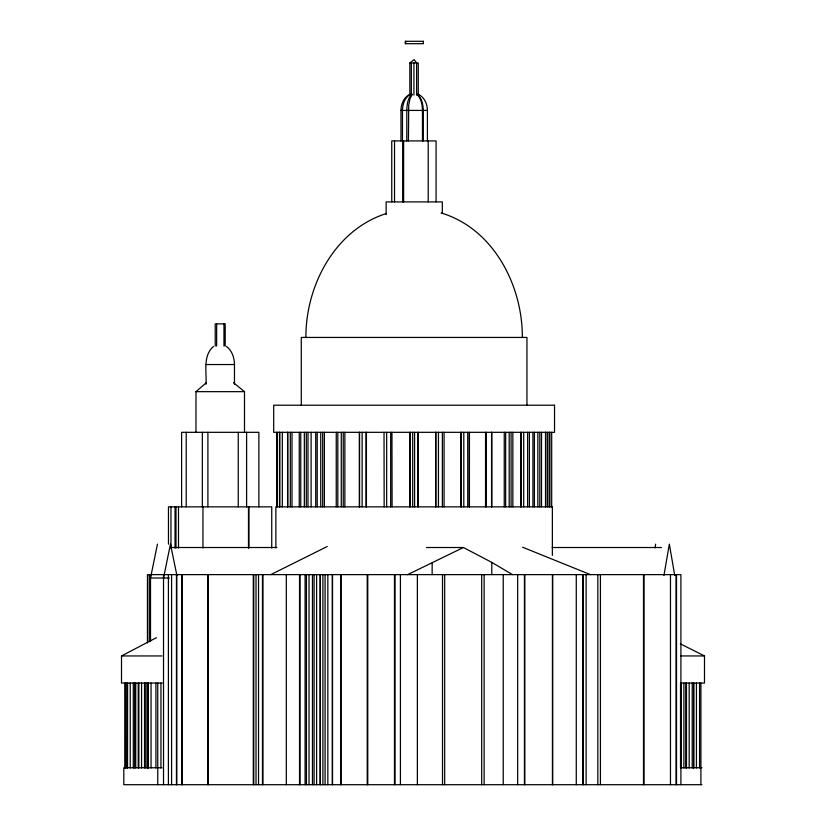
<?xml version="1.0" encoding="UTF-8"?>
<svg xmlns="http://www.w3.org/2000/svg" width="826" height="826" viewBox="0 0 826 826"><rect width="100%" height="100%" fill="white"/><g stroke="black" fill="none" stroke-linecap="round" stroke-linejoin="round"><path stroke-width="1.24" d="M206.004 384.266C206.81 372.072 202.576 355.614 213.521 346.435M400.971 140.916L400.971 110.426C400.982 104.035 403.935 97.034 410.047 94.309M305.899 337.442C305.661 285.765 334.726 230.144 386.01 213.635M655.018 547.937L655.668 544.127M663.928 575.546L669.339 544.127L674.739 575.495M157.456 544.127L150.508 578.014L169.423 578.014M163.517 578.014L170.466 544.127L176.909 575.546M412.36 94.309L410.088 98.439L408.705 105.191L408.426 140.916M411.854 94.309C407.559 98.377 407.011 104.84 406.795 110.426L406.795 140.916M195.979 432.318L195.979 391.658L206.304 382.706M409.851 95.114L409.851 62.983L414.125 59.596L416.624 62.983L416.624 95.114M410.512 94.309C404.761 97.334 402.52 104.293 402.458 110.426L402.458 140.916M162.361 683.05L121.505 683.05L121.505 655.947L156.413 637.672M407.61 574.628L463.417 547.514L491.78 562.392L512.512 574.628M270.794 574.628L327.241 546.502M409.851 62.983L418.255 62.983L418.255 95.114M400.971 110.426L427.403 110.426L427.403 140.916M206.004 364.545L234.47 364.545L234.47 384.266M195.979 391.658L244.496 391.658L244.496 432.318M171.209 547.514L276.803 547.514M426.474 547.514L463.417 547.514M552.171 547.514L661.461 547.514M121.505 655.947L162.03 655.947M680.645 655.947L704.495 655.947L704.495 683.05L680.51 683.05L680.51 767.973M162.02 767.757L123.807 767.757L123.807 784.7L701.924 784.7M680.51 767.757L701.924 767.757M441.125 212.963C493.442 228.554 522.59 285.424 522.342 337.442M522.59 547.215L590.445 574.628M680.335 643.836L704.495 655.947M418.214 94.309C424.368 97.014 427.393 104.004 427.403 110.426M417.76 94.309L419.463 95.331M416.944 94.309C421.941 97.902 423.108 104.654 423.263 110.426L423.263 140.916M233.51 382.706L244.496 391.658M416.686 94.309C421.394 98.108 422.272 104.737 422.458 110.426L422.458 140.916M226.448 346.435C232.034 350.585 234.408 357.803 234.47 364.545M700.902 683.05L700.902 784.7M699.55 683.05L699.55 767.973M696.432 683.05L696.432 767.973M693.726 683.05L693.726 767.973M693.592 683.05L693.592 767.973M692.229 683.05L692.229 767.973M689.183 683.05L689.183 767.973M686.468 683.05L686.468 767.973M685.859 683.05L685.859 767.973M683.897 683.05L683.897 767.973M681.12 683.05L681.12 767.973M680.913 784.7L680.913 574.628L147.451 574.628L147.451 642.927M676.515 574.628L676.515 784.7M676.102 574.628L676.102 784.7M670.475 574.628L670.475 784.7M643.981 574.628L643.981 784.7M643.506 574.628L643.506 784.7M600.409 574.628L600.409 784.7M597.838 574.628L597.838 784.7M586.109 574.628L586.109 784.7M583.197 574.628L583.197 784.7M582.929 574.628L582.929 784.7M576.28 574.628L576.28 784.7M552.697 574.628L552.697 784.7M552.367 555.444L552.367 506.854L275.874 506.854L275.874 547.772M552.429 574.628L552.429 784.7M551.685 432.318L551.685 506.854M549.92 432.318L549.92 506.854M549.176 432.318L549.176 506.854M547.483 432.318L547.483 506.854M545.656 432.318L545.656 506.854M545.521 432.318L545.521 506.854M541.515 432.318L541.515 506.854M539.822 432.318L539.822 506.854M537.86 432.318L537.86 506.854M534.401 432.318L534.401 506.854M532.915 432.318L532.915 506.854M529.394 432.318L529.394 506.854M527.628 432.318L527.628 506.854M526.947 405.463L526.947 337.442L301.284 337.442L301.284 405.463M524.778 574.628L524.778 784.7M524.438 574.628L524.438 784.7M523.694 432.318L523.694 506.854M521.123 432.318L521.123 506.854M520.917 432.318L520.917 506.854M517.665 574.628L517.665 784.7M512.853 432.318L512.853 506.854M511.087 432.318L511.087 506.854M509.198 432.318L509.198 506.854M505.667 432.318L505.667 506.854M504.252 432.318L504.252 506.854M503.23 574.628L503.23 784.7M491.78 432.318L491.78 506.854M491.78 562.392L491.78 574.628M491.573 432.318L491.573 506.854M486.287 432.318L486.287 506.854M485.543 432.318L485.543 506.854M484.119 574.628L484.119 784.7M481.682 574.628L481.682 784.7M467.722 432.318L467.722 506.854M463.789 432.318L463.789 506.854M461.218 432.318L461.218 506.854M461.011 432.318L461.011 506.854M444.677 574.628L444.677 784.7M444.068 432.318L444.068 506.854M442.375 432.318L442.375 506.854M442.509 574.628L442.509 784.7M442.313 213.345L442.313 201.905L386.134 201.905L386.134 214.615M438.451 432.318L438.451 506.854M436.076 201.905L436.076 140.916L391.751 140.916L391.751 201.905M435.87 432.318L435.87 506.854M435.663 432.318L435.663 506.854M432.143 563.229L432.143 574.628M428.209 140.916L428.209 201.905M418.317 432.318L418.317 506.854M417.915 432.318L417.915 506.854M417.367 574.628L417.367 784.7M414.59 432.318L414.59 506.854M413.919 62.983L413.919 95.114M412.69 432.318L412.69 506.854M411.338 62.983L411.338 95.114M410.119 432.318L410.119 506.854M409.851 432.318L409.851 506.854M405.649 41.3L405.649 43.675M403.615 140.916L403.615 201.905M402.665 140.916L402.665 201.905M400.424 574.628L400.424 784.7M395.004 574.628L395.004 784.7M394.529 140.916L394.529 201.905M394.467 574.628L394.467 784.7M391.958 432.318L392.092 506.854M390.667 432.318L390.667 506.854M386.671 432.318L386.671 506.854M384.028 432.318L384.162 506.854M367.766 574.628L367.766 784.7M367.219 574.628L367.219 784.7M366.414 432.318L366.414 506.854M366.073 432.318L366.073 506.854M362.139 432.318L362.139 506.854M359.568 432.318L359.568 506.854M359.362 432.318L359.362 506.854M344.865 432.318L344.865 506.854M343.234 432.318L343.234 506.854M341.272 432.318L341.272 506.854M340.993 574.628L340.993 784.7M340.725 574.628L340.725 784.7M337.813 432.318L337.813 506.854M336.254 432.318L336.254 506.854M332.527 574.628L332.527 784.7M332.32 574.628L332.32 784.7M327.85 574.628L327.85 784.7M325.072 574.628L325.072 784.7M324.391 432.318L324.391 506.854M322.904 574.628L322.904 784.7M322.698 432.318L322.698 506.854M320.736 432.318L320.736 506.854M320.333 574.628L320.333 784.7M320.127 574.628L320.127 784.7M317.215 432.318L317.215 506.854M316.606 574.628L316.606 784.7M315.718 432.318L315.718 506.854M314.097 574.628L314.097 784.7M312.465 574.628L312.465 784.7M311.113 432.318L311.113 506.854M309.017 574.628L309.017 784.7M307.995 432.318L307.995 506.854M306.436 574.628L306.436 784.7M306.301 432.318L306.301 506.854M305.083 574.628L305.083 784.7M304.34 432.318L304.34 506.854M300.747 432.318L300.747 506.854M300.003 574.628L300.003 784.7M299.528 574.628L299.528 784.7M299.249 432.318L299.249 506.854M292.001 432.318L292.001 506.854M290.308 432.318L290.308 506.854M287.737 432.318L287.737 506.854M287.603 432.318L287.603 506.854M286.312 574.628L286.312 784.7M282.316 432.318L282.316 506.854M279.735 432.318L279.735 506.854M279.529 432.318L279.529 506.854M277.03 432.318L277.03 506.854M276.896 432.318L276.896 506.854M271.744 548.02L271.744 506.854L168.463 506.854L168.463 544.158M262.926 574.628L262.926 784.7M262.462 574.628L262.462 784.7M258.868 506.854L258.868 432.318L181.606 432.318L181.606 506.854M258.528 574.628L258.528 784.7M256.019 574.628L256.019 784.7M253.778 574.628L253.778 784.7M253.303 574.628L253.303 784.7M248.905 506.854L248.905 548.02M248.492 506.854L248.492 548.02M246.602 432.318L246.602 506.854M238.26 432.318L238.26 506.854M225.188 346.063L225.188 323.885L215.225 323.885L215.225 346.063M223.97 323.885L223.97 346.063M216.649 323.885L216.649 346.063M208.245 574.628L208.245 784.7M207.904 432.318L207.904 506.854M207.832 574.628L207.832 784.7M202.959 506.854L202.959 548.02M202.349 432.318L202.349 506.854M186.222 432.318L186.222 506.854M182.226 574.628L182.226 784.7M181.947 574.628L181.947 784.7M178.499 506.854L178.499 548.02M176.733 574.628L176.733 784.7M176.465 574.628L176.465 784.7M175.99 506.854L175.99 548.02M175.04 506.854L175.04 548.02M171.581 574.628L171.581 784.7M170.972 506.854L170.972 548.02M168.401 574.628L168.401 784.7M163.517 574.628L163.517 784.7M160.946 683.05L160.946 767.973M157.756 683.05L157.756 784.7M155.928 683.05L155.928 767.973M151.044 683.05L151.044 767.973M150.508 574.628L150.508 641.637M149.217 574.628L149.217 641.637M148.339 683.05L148.339 767.973M147.792 683.05L147.792 767.973M147.451 682.885L147.451 767.943M145.903 683.05L145.903 767.973M144.54 683.05L144.54 767.973M141.556 683.05L141.556 767.973M138.851 683.05L138.851 767.973M138.241 683.05L138.241 767.973M135.732 683.05L135.732 767.973M134.648 683.05L134.648 767.973M133.296 683.05L133.296 767.973M130.24 683.05L130.24 767.973M127.596 683.05L127.534 767.973M126.853 683.05L126.853 767.973M125.5 683.05L125.5 767.973M124.891 683.05L124.891 767.973M423.397 41.3L405.246 41.3L405.246 43.675L423.397 43.675L423.397 41.3M554.535 405.205L273.705 405.205L273.705 432.318L554.535 432.318L554.535 405.205M469.416 506.854L469.416 432.318L469.344 506.854"/></g></svg>
